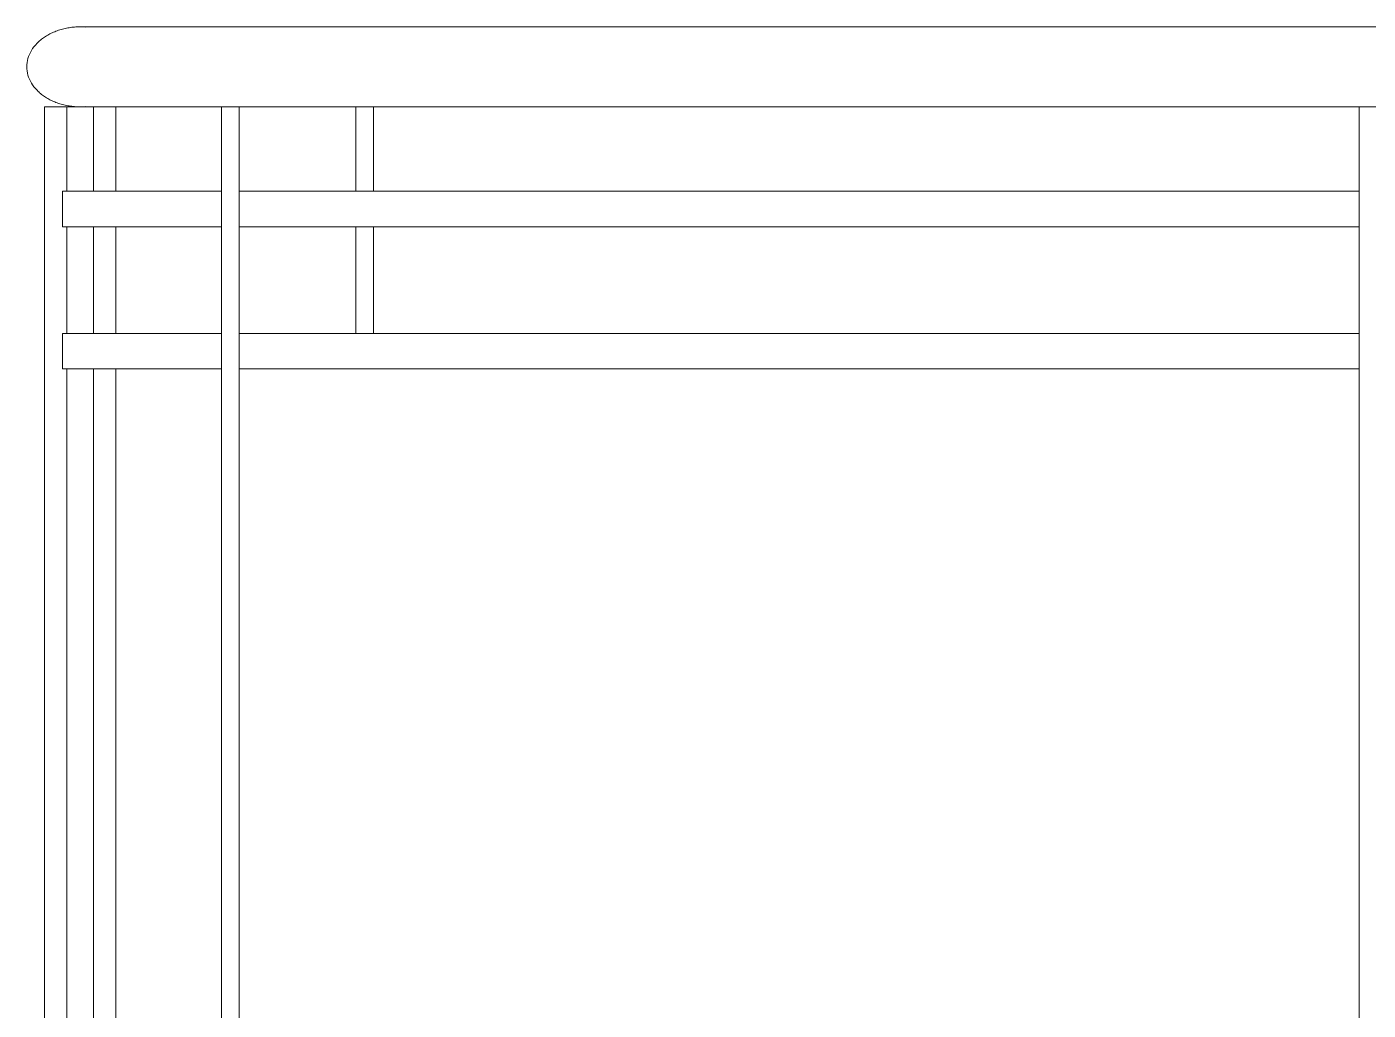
# Model space of a CAD drawing. Header units: millimetres. Extents: x -9575 to 27274, y -4387 to 11354.
# Drawn here: x -7618 to -6660, y 3288 to 3991 of the extents above; entities that cross this region are included whole.
import ezdxf

# ---------------------------------------------------------------- set-up
doc = ezdxf.new("R2010")
doc.units = ezdxf.units.MM
doc.layers.add('A-FLOR-HRAL', color=11, linetype='Continuous', lineweight=9)

# ---------------------------------------------------------------- blocks, each defined once
blk = doc.blocks.new('Railing - 2_ x 1_2_-V2-North')
at = {"layer": 'A-FLOR-HRAL'}
for p, q in [((-7383, 3933.82), (-7383, 3873.5)), ((-7377.02, 3933.82), (-7370.3, 3933.82)), ((-7370.3, 3873.5), (-7370.3, 3933.82)), ((-7383, 3848.1), (-7383, 3771.9)), ((-7370.3, 3771.9), (-7370.3, 3848.1)), ((-7383, 3149.6), (-7383, 3107.93)), ((-7370.3, 3109.82), (-7370.3, 3149.6)), ((-7383, 3107.25), (-7383, 3105.75))]:
    blk.add_line(p, q, dxfattribs=at)
blk = doc.blocks.new('Railing - 2_ x 1_2_-V3-North')
at = {"layer": 'A-FLOR-HRAL'}
for p, q in [((-7605.25, 3933.82), (-7589.38, 3933.82)), ((-7605.25, 3048), (-7605.25, 3933.82)), ((-7570.33, 3933.82), (-7554.45, 3933.82)), ((-7554.45, 3933.82), (-7554.45, 3873.5)), ((-7554.45, 3848.1), (-7554.45, 3771.9)), ((-7554.45, 3746.5), (-7554.45, 3048)), ((-7589.38, 3048), (-7605.25, 3048)), ((-7554.45, 3048), (-7570.33, 3048))]:
    blk.add_line(p, q, dxfattribs=at)
blk = doc.blocks.new('Railing - 2_ x 1_2_-V4-North')
at = {"layer": 'A-FLOR-HRAL'}
for p, q in [((-7478.97, 3933.82), (-7466.27, 3933.82)), ((-7478.97, 3048), (-7478.97, 3933.82)), ((-7466.27, 3048), (-7466.27, 3933.82)), ((-7466.27, 3048), (-7478.97, 3048))]:
    blk.add_line(p, q, dxfattribs=at)
blk = doc.blocks.new('Railing - 3_4_-380137-North')
at = {"layer": 'A-FLOR-HRAL'}
for p, q in [((-7589.38, 3933.82), (-7570.33, 3933.82)), ((-7589.38, 3873.5), (-7589.38, 3933.82)), ((-7570.33, 3873.5), (-7570.33, 3933.82)), ((-7589.38, 3771.9), (-7589.38, 3848.1)), ((-7570.33, 3771.9), (-7570.33, 3848.1)), ((-7589.38, 3048), (-7589.38, 3746.5)), ((-7570.33, 3048), (-7570.33, 3746.5)), ((-7570.33, 3048), (-7589.38, 3048))]:
    blk.add_line(p, q, dxfattribs=at)
blk = doc.blocks.new('Railing - Railing-380087-North')
at = {"layer": 'A-FLOR-HRAL'}
for p, q in [((-7478.97, 3873.5), (-7592.55, 3873.5)), ((-7592.55, 3873.5), (-7592.55, 3848.1)), ((-6666.17, 3873.5), (-7466.27, 3873.5)), ((-7592.55, 3848.1), (-7478.97, 3848.1)), ((-7466.27, 3848.1), (-6666.17, 3848.1)), ((-7478.97, 3771.9), (-7592.55, 3771.9)), ((-7592.55, 3771.9), (-7592.55, 3746.5)), ((-6666.17, 3771.9), (-7466.27, 3771.9)), ((-7592.55, 3746.5), (-7478.97, 3746.5)), ((-7466.27, 3746.5), (-6666.17, 3746.5))]:
    blk.add_line(p, q, dxfattribs=at)
for name, p in [('Railing - 2_ x 1_2_-V3-North', (0, 0)), ('Railing - 3_4_-380137-North', (0, 0)), ('Railing - 2_ x 1_2_-V4-North', (0, 0)), ('Railing - 2_ x 1_2_-V2-North', (0, 0)), ('Railing - 2_ x 1_2_-V4-North', (812.8, 0))]:
    blk.add_blockref(name, p)
blk = doc.blocks.new('Top Rail Type - Top Rail_Internal_-380096-North')
at = {"layer": 'A-FLOR-HRAL'}
for p, q in [((-4958.8, 3990.97), (-7579.85, 3990.97)), ((-7400.94, 3990.97), (-7579.85, 3990.97)), ((-5854.66, 3990.97), (-7274.58, 3990.97)), ((-7579.85, 3933.82), (-5000.01, 3933.82)), ((-7554.45, 3933.82), (-7478.97, 3933.82)), ((-7377.02, 3933.82), (-7151.64, 3933.82)), ((-6823.2, 3933.82), (-6666.17, 3933.82))]:
    blk.add_line(p, q, dxfattribs=at)
for points, knots in [([(-7575.87, 3990.82), (-7577.19, 3990.92), (-7579.85, 3991.03), (-7583.84, 3990.87), (-7587.79, 3990.4), (-7591.65, 3989.63), (-7595.38, 3988.55), (-7598.94, 3987.19), (-7602.29, 3985.56), (-7605.39, 3983.67), (-7608.21, 3981.56), (-7611.57, 3978.45), (-7614.91, 3974.11), (-7617.4, 3968.38), (-7617.95, 3964.39), (-7617.95, 3962.4)], [0.4666667, 0.4666667, 0.4666667, 0.4666667, 0.5, 0.5333333, 0.5666667, 0.6, 0.6333333, 0.6666667, 0.7, 0.7333333, 0.7666667, 0.8, 0.8666667, 0.9333333, 1, 1, 1, 1]), ([(-7617.95, 3962.4), (-7617.95, 3960.41), (-7617.4, 3956.42), (-7614.91, 3950.69), (-7611.57, 3946.35), (-7608.21, 3943.24), (-7605.39, 3941.13), (-7602.29, 3939.24), (-7598.94, 3937.61), (-7595.38, 3936.25), (-7591.65, 3935.17), (-7587.79, 3934.4), (-7583.84, 3933.93), (-7579.93, 3933.78), (-7577.35, 3933.87), (-7576.1, 3933.96)], [0, 0, 0, 0, 0.0666667, 0.1333333, 0.2, 0.2333333, 0.2666667, 0.3, 0.3333333, 0.3666667, 0.4, 0.4333333, 0.4666667, 0.5, 0.5313911, 0.5313911, 0.5313911, 0.5313911]), ([(-7583.83, 3933.98), (-7582.51, 3933.88), (-7579.93, 3933.78), (-7577.35, 3933.87), (-7576.1, 3933.96)], [0.46666667, 0.46666667, 0.46666667, 0.46666667, 0.5, 0.53139108, 0.53139108, 0.53139108, 0.53139108])]:
    blk.add_open_spline(points, degree=3, knots=knots, dxfattribs=at)
blk.add_open_spline([(-7575.87, 3990.82), (-7577.19, 3990.92), (-7579.85, 3991.03), (-7582.51, 3990.92), (-7583.83, 3990.82)], degree=3, dxfattribs=at)

msp = doc.modelspace()

# ---------------------------------------------------------------- block references
for name in ['Top Rail Type - Top Rail_Internal_-380096-North', 'Railing - Railing-380087-North']:
    msp.add_blockref(name, (0, 0))

doc.saveas('drawing.dxf')
